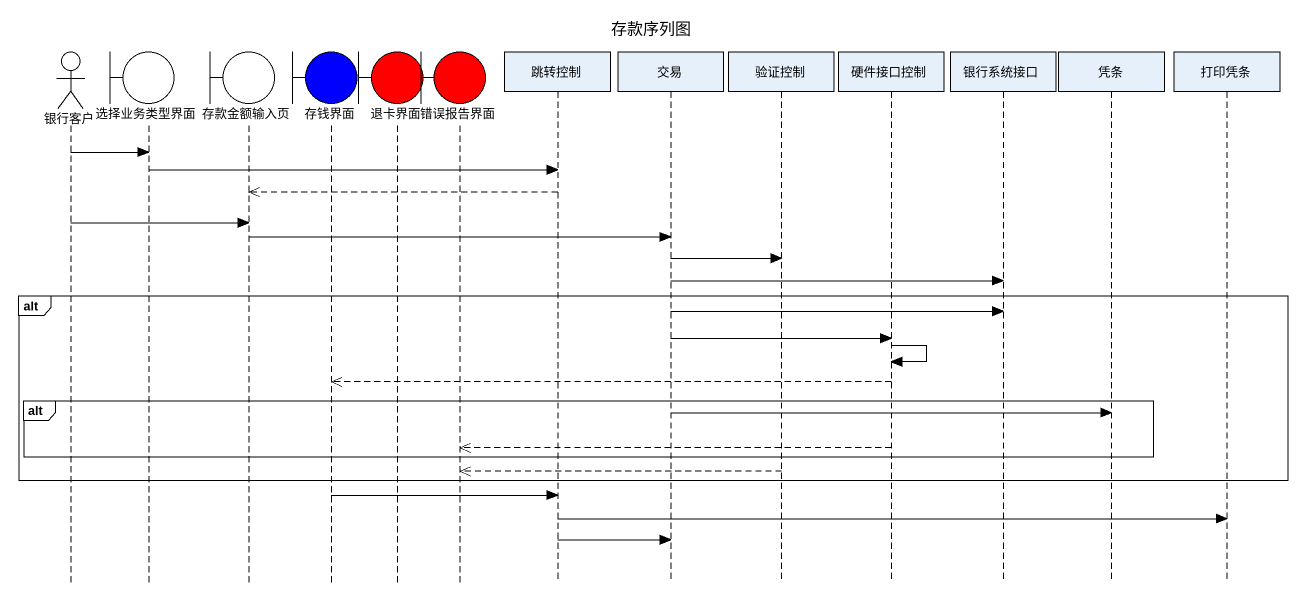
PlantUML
@startuml
title 存款序列图
hide footbox
actor 银行客户
boundary 选择业务类型界面
boundary 存款金额输入页
boundary 存钱界面 #0000FF
boundary 退卡界面 #FF0000
boundary 错误报告界面 #FF0000
participant 跳转控制
participant 交易
participant 验证控制
participant 硬件接口控制
participant 银行系统接口
participant 凭条
participant 打印凭条

银行客户 -> 选择业务类型界面
选择业务类型界面 -> 跳转控制
跳转控制 -->> 存款金额输入页
银行客户 -> 存款金额输入页
存款金额输入页 -> 交易
交易 -> 验证控制
交易 -> 银行系统接口
alt
  交易 -> 银行系统接口
  交易 -> 硬件接口控制
  硬件接口控制 -> 硬件接口控制
  硬件接口控制 -->> 存钱界面
  alt
    交易 -> 凭条
    硬件接口控制 -->> 错误报告界面
  end
  验证控制 -->> 错误报告界面
end
存钱界面 -> 跳转控制
跳转控制 -> 打印凭条
跳转控制 -> 交易
@enduml
